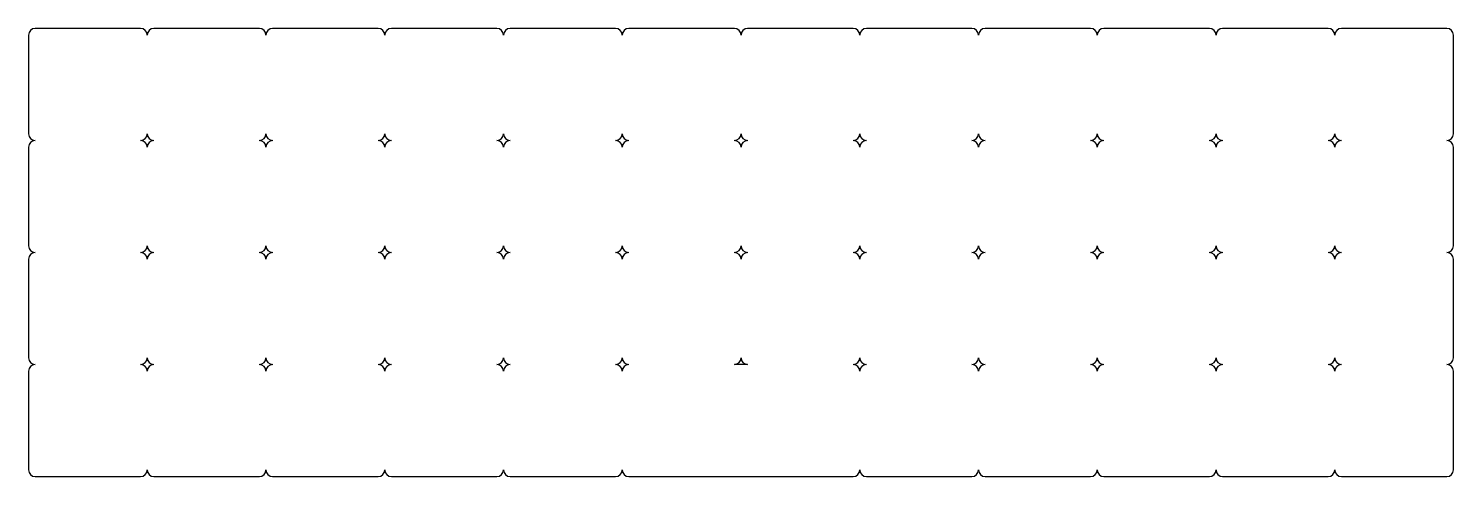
# Model space of a CAD drawing. Header units: millimetres. Extents: x -9 to 207, y 8 to 76.
import ezdxf

# ---------------------------------------------------------------- set-up
doc = ezdxf.new("R2010")
doc.units = ezdxf.units.MM

msp = doc.modelspace()

# ---------------------------------------------------------------- linework, layer by layer
for p, q in [((8, 76.5), (-8, 76.5)), ((26, 76.5), (10, 76.5)), ((44, 76.5), (28, 76.5)), ((62, 76.5), (46, 76.5)), ((80, 76.5), (64, 76.5)), ((98, 76.5), (82, 76.5)), ((116, 76.5), (100, 76.5)), ((134, 76.5), (118, 76.5)), ((152, 76.5), (136, 76.5)), ((170, 76.5), (154, 76.5)), ((188, 76.5), (172, 76.5)), ((206, 76.5), (190, 76.5)), ((-9, 75.5), (-9, 60.5)), ((207, 60.5), (207, 75.5)), ((-9, 58.5), (-9, 43.5)), ((207, 43.5), (207, 58.5)), ((-9, 41.5), (-9, 26.5)), ((207, 26.5), (207, 41.5)), ((-9, 24.5), (-9, 9.5)), ((100, 25.5), (98, 25.5)), ((207, 9.5), (207, 24.5)), ((-8, 8.5), (8, 8.5)), ((10, 8.5), (26, 8.5)), ((28, 8.5), (44, 8.5)), ((46, 8.5), (62, 8.5)), ((64, 8.5), (80, 8.5)), ((82, 8.5), (116, 8.5)), ((118, 8.5), (134, 8.5)), ((136, 8.5), (152, 8.5)), ((154, 8.5), (170, 8.5)), ((172, 8.5), (188, 8.5)), ((190, 8.5), (206, 8.5))]:
    msp.add_line(p, q)
for centre, start, end in [((-8, 75.5), 90, 180), ((8, 75.5), 0, 90), ((10, 75.5), 90, 180), ((26, 75.5), 0, 90), ((28, 75.5), 90, 180), ((44, 75.5), 0, 90), ((46, 75.5), 90, 180), ((62, 75.5), 0, 90), ((64, 75.5), 90, 180), ((80, 75.5), 0, 90), ((82, 75.5), 90, 180), ((98, 75.5), 0, 90), ((100, 75.5), 90, 180), ((116, 75.5), 0, 90), ((118, 75.5), 90, 180), ((134, 75.5), 0, 90), ((136, 75.5), 90, 180), ((152, 75.5), 0, 90), ((154, 75.5), 90, 180), ((170, 75.5), 0, 90), ((172, 75.5), 90, 180), ((188, 75.5), 0, 90), ((190, 75.5), 90, 180), ((206, 75.5), 0, 90), ((-8, 60.5), 180, 270), ((8, 60.5), 270, 360), ((10, 60.5), 180, 270), ((26, 60.5), 270, 360), ((28, 60.5), 180, 270), ((44, 60.5), 270, 360), ((46, 60.5), 180, 270), ((62, 60.5), 270, 360), ((64, 60.5), 180, 270), ((80, 60.5), 270, 360), ((82, 60.5), 180, 270), ((98, 60.5), 270, 360), ((100, 60.5), 180, 270), ((116, 60.5), 270, 0), ((118, 60.5), 180, 270), ((134, 60.5), 270, 360), ((136, 60.5), 180, 270), ((152, 60.5), 270, 360), ((154, 60.5), 180, 270), ((170, 60.5), 270, 360), ((172, 60.5), 180, 270), ((188, 60.5), 270, 360), ((190, 60.5), 180, 270), ((206, 60.5), 270, 360), ((-8, 58.5), 90, 180), ((8, 58.5), 0, 90), ((10, 58.5), 90, 180), ((26, 58.5), 0, 90), ((28, 58.5), 90, 180), ((44, 58.5), 0, 90), ((46, 58.5), 90, 180), ((62, 58.5), 0, 90), ((64, 58.5), 90, 180), ((80, 58.5), 0, 90), ((82, 58.5), 90, 180), ((98, 58.5), 0, 90), ((100, 58.5), 90, 180), ((116, 58.5), 0, 90), ((118, 58.5), 90, 180), ((134, 58.5), 0, 90), ((136, 58.5), 90, 180), ((152, 58.5), 0, 90), ((154, 58.5), 90, 180), ((170, 58.5), 0, 90), ((172, 58.5), 90, 180), ((188, 58.5), 0, 90), ((190, 58.5), 90, 180), ((206, 58.5), 0, 90), ((-8, 43.5), 180, 270), ((8, 43.5), 270, 360), ((10, 43.5), 180, 270), ((26, 43.5), 270, 360), ((28, 43.5), 180, 270), ((44, 43.5), 270, 360), ((46, 43.5), 180, 270), ((62, 43.5), 270, 360), ((64, 43.5), 180, 270), ((80, 43.5), 270, 360), ((82, 43.5), 180, 270), ((98, 43.5), 270, 360), ((100, 43.5), 180, 270), ((116, 43.5), 270, 0), ((118, 43.5), 180, 270), ((134, 43.5), 270, 360), ((136, 43.5), 180, 270), ((152, 43.5), 270, 360), ((154, 43.5), 180, 270), ((170, 43.5), 270, 360), ((172, 43.5), 180, 270), ((188, 43.5), 270, 360), ((190, 43.5), 180, 270), ((206, 43.5), 270, 360), ((-8, 41.5), 90, 180), ((8, 41.5), 0, 90), ((10, 41.5), 90, 180), ((26, 41.5), 0, 90), ((28, 41.5), 90, 180), ((44, 41.5), 0, 90), ((46, 41.5), 90, 180), ((62, 41.5), 0, 90), ((64, 41.5), 90, 180), ((80, 41.5), 0, 90), ((82, 41.5), 90, 180), ((98, 41.5), 0, 90), ((100, 41.5), 90, 180), ((116, 41.5), 0, 90), ((118, 41.5), 90, 180), ((134, 41.5), 0, 90), ((136, 41.5), 90, 180), ((152, 41.5), 0, 90), ((154, 41.5), 90, 180), ((170, 41.5), 0, 90), ((172, 41.5), 90, 180), ((188, 41.5), 0, 90), ((190, 41.5), 90, 180), ((206, 41.5), 0, 90), ((-8, 26.5), 180, 270), ((8, 26.5), 270, 360), ((10, 26.5), 180, 270), ((26, 26.5), 270, 360), ((28, 26.5), 180, 270), ((44, 26.5), 270, 360), ((46, 26.5), 180, 270), ((62, 26.5), 270, 360), ((64, 26.5), 180, 270), ((80, 26.5), 270, 360), ((82, 26.5), 180, 270), ((98, 26.5), 270, 360), ((100, 26.5), 180, 270), ((116, 26.5), 270, 0), ((118, 26.5), 180, 270), ((134, 26.5), 270, 360), ((136, 26.5), 180, 270), ((152, 26.5), 270, 360), ((154, 26.5), 180, 270), ((170, 26.5), 270, 360), ((172, 26.5), 180, 270), ((188, 26.5), 270, 360), ((190, 26.5), 180, 270), ((206, 26.5), 270, 360), ((-8, 24.5), 90, 180), ((8, 24.5), 0, 90), ((10, 24.5), 90, 180), ((26, 24.5), 0, 90), ((28, 24.5), 90, 180), ((44, 24.5), 0, 90), ((46, 24.5), 90, 180), ((62, 24.5), 0, 90), ((64, 24.5), 90, 180), ((80, 24.5), 0, 90), ((82, 24.5), 90, 180), ((116, 24.5), 0, 90), ((118, 24.5), 90, 180), ((134, 24.5), 0, 90), ((136, 24.5), 90, 180), ((152, 24.5), 0, 90), ((154, 24.5), 90, 180), ((170, 24.5), 0, 90), ((172, 24.5), 90, 180), ((188, 24.5), 0, 90), ((190, 24.5), 90, 180), ((206, 24.5), 0, 90), ((-8, 9.5), 180, 270), ((8, 9.5), 270, 360), ((10, 9.5), 180, 270), ((26, 9.5), 270, 360), ((28, 9.5), 180, 270), ((44, 9.5), 270, 360), ((46, 9.5), 180, 270), ((62, 9.5), 270, 360), ((64, 9.5), 180, 270), ((80, 9.5), 270, 360), ((82, 9.5), 180, 270), ((116, 9.5), 270, 0), ((118, 9.5), 180, 270), ((134, 9.5), 270, 360), ((136, 9.5), 180, 270), ((152, 9.5), 270, 360), ((154, 9.5), 180, 270), ((170, 9.5), 270, 360), ((172, 9.5), 180, 270), ((188, 9.5), 270, 360), ((190, 9.5), 180, 270), ((206, 9.5), 270, 360)]:
    msp.add_arc(centre, 1, start, end)

doc.saveas('drawing.dxf')
